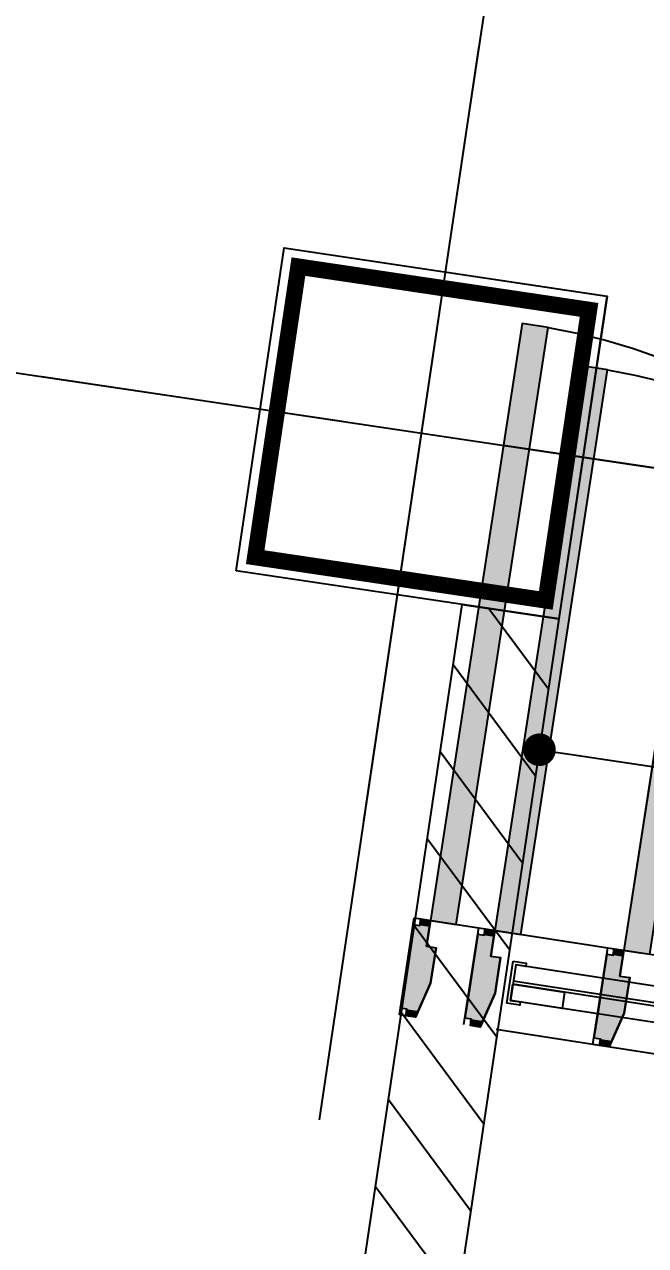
# Model space of a CAD drawing. Header units: millimetres. Extents: x 338 to 506, y 179 to 335.
# Drawn here: x 409.301 to 410.253, y 274.355 to 276.226 of the extents above; entities that cross this region are included whole.
import ezdxf

# ---------------------------------------------------------------- set-up
doc = ezdxf.new("R2010")
doc.units = ezdxf.units.MM
for name, pattern in [('CENTER', [2, 1.25, -0.25, 0.25, -0.25]), ('DASHED2', [0.375, 0.25, -0.125]), ('HIDDEN', [0.375, 0.25, -0.125])]:
    doc.linetypes.add(name, pattern=pattern)
for name, color, linetype in [('A-DOOR', 3, 'Continuous'), ('A-GLAZ', 142, 'Continuous'), ('COLUMNAS', 252, 'Continuous'), ('CUBIERTA', 254, 'Continuous'), ('EJES-COLUMNAS', 3, 'CENTER'), ('EJES_DE_COLUMNA', 255, 'DASHED2'), ('MUROS', 32, 'Continuous'), ('SEÑALIZACIÓN', 41, 'Continuous')]:
    doc.layers.add(name, color=color, linetype=linetype)
doc.styles.add('NOTAS', font='simplex.shx')
doc.styles.get("Standard").update_dxf_attribs({"font": 'ARIALUNI.ttf'})
doc.dimstyles.new('ROMANS', dxfattribs={"dimtxt": 0.1, "dimasz": 0.05, "dimexe": 0.04, "dimexo": 0.5, "dimgap": 0.05, "dimtad": 1, "dimtih": 1, "dimtoh": 1, "dimdec": 4, "dimzin": 5, "dimdsep": 46, "dimtxsty": 'Standard', "dimsah": 1, "dimcen": 0.05, "dimse1": 1, "dimse2": 1, "dimclrd": 7, "dimclre": 7, "dimclrt": 7, "dimadec": 0, "dimazin": 0, "dimtfac": 1, "dimtdec": 4, "dimtix": 1, "dimtmove": 2, "dimatfit": 3, "dimfxl": 1, "dimtolj": 1, "dimarcsym": 0})

# ---------------------------------------------------------------- blocks, each defined once
blk = doc.blocks.new('*X906')
at = {"color": 0}
for p, q in [((94.1686, 89.7577), (94.0186, 89.6077)), ((94.3033, 89.7577), (94.1533, 89.6077)), ((94.438, 89.7577), (94.288, 89.6077)), ((94.5727, 89.7577), (94.4227, 89.6077)), ((94.7074, 89.7577), (94.5574, 89.6077)), ((94.8421, 89.7577), (94.6921, 89.6077)), ((94.9768, 89.7577), (94.8268, 89.6077)), ((95.0699, 89.7161), (94.9615, 89.6077))]:
    blk.add_line(p, q, dxfattribs=at)
blk = doc.blocks.new('*U919')
for p, q in [((0.035, 0.0047), (0.035, 0.7353)), ((0.035, 0.7353), (0.06, 0.7353)), ((0.06, 0.0047), (0.06, 0.7353)), ((0.065, 0.0047), (0.065, 0.7353)), ((0.09, 0.0047), (0.09, 0.7353)), ((0.09, 0.0047), (0.09, 0.7353)), ((0.09, 0.0047), (0.09, 0.7353)), ((0.09, 0.0047), (0.09, 0.7353)), ((0.035, 0.0047), (0.06, 0.0047)), ((0.065, 0.0047), (0.065, 0.0143))]:
    blk.add_line(p, q)
for points in [[(0.095, 0.74), (0.095, 0.72), (0.09, 0.72), (0.09, 0.7353), (0.035, 0.7353), (0.035, 0.72), (0.03, 0.72), (0.03, 0.74)], [(0.035, 0.7353), (0.06, 0.7353), (0.06, 0.655), (0.035, 0.655)], [(0.035, 0.0047), (0.06, 0.0047), (0.06, 0.0806), (0.035, 0.0806)], [(0.095, 0), (0.095, 0.02), (0.09, 0.02), (0.09, 0.0047), (0.035, 0.0047), (0.035, 0.02), (0.03, 0.02), (0.03, 0)]]:
    blk.add_lwpolyline(points, close=True)
blk = doc.blocks.new('*U1300')
at = {"color": 7, "linetype": 'Continuous'}
for p, q in [((1.575, -0.01), (1.575, 0)), ((1.59, 0), (1.59, -0.01)), ((1.575, -0.04), (1.575, -0.01)), ((1.6, -0.01), (1.6, -0.04)), ((1.56, -0.095), (1.56, -0.04)), ((1.6, -0.04), (1.6, -0.095)), ((1.5723, -0.14), (1.56, -0.095)), ((1.6, -0.095), (1.6, -0.14)), ((1.575, -0.15), (1.5723, -0.14)), ((1.59, -0.14), (1.59, -0.15))]:
    blk.add_line(p, q, dxfattribs=at)
at = {"color": 7, "linetype": 'Continuous', "extrusion": (0, 0, -1)}
for points in [[(-1.575, 0), (-1.59, -0.01), (-1.575, -0.01)], [(-1.575, 0), (-1.59, 0), (-1.59, -0.01)], [(-1.575, -0.01), (-1.6, -0.04), (-1.575, -0.04)], [(-1.575, -0.01), (-1.6, -0.01), (-1.6, -0.04)], [(-1.56, -0.04), (-1.6, -0.095), (-1.56, -0.095)], [(-1.56, -0.04), (-1.6, -0.04), (-1.6, -0.095)], [(-1.56, -0.095), (-1.6, -0.14), (-1.5723, -0.14)], [(-1.56, -0.095), (-1.6, -0.095), (-1.6, -0.14)], [(-1.5723, -0.14), (-1.59, -0.15), (-1.575, -0.15)], [(-1.5723, -0.14), (-1.59, -0.14), (-1.59, -0.15)]]:
    blk.add_solid(points, dxfattribs=at)
blk = doc.blocks.new('*U1301')
at = {"color": 7, "linetype": 'Continuous'}
for p, q in [((1.575, -0.01), (1.575, 0)), ((1.59, 0), (1.59, -0.01)), ((1.575, -0.04), (1.575, -0.01)), ((1.6, -0.01), (1.6, -0.04)), ((1.56, -0.095), (1.56, -0.04)), ((1.6, -0.04), (1.6, -0.095)), ((1.5723, -0.14), (1.56, -0.095)), ((1.6, -0.095), (1.6, -0.14)), ((1.575, -0.15), (1.5723, -0.14)), ((1.59, -0.14), (1.59, -0.15))]:
    blk.add_line(p, q, dxfattribs=at)
at = {"color": 7, "linetype": 'Continuous', "extrusion": (0, 0, -1)}
for points in [[(-1.575, 0), (-1.59, -0.01), (-1.575, -0.01)], [(-1.575, 0), (-1.59, 0), (-1.59, -0.01)], [(-1.575, -0.01), (-1.6, -0.04), (-1.575, -0.04)], [(-1.575, -0.01), (-1.6, -0.01), (-1.6, -0.04)], [(-1.56, -0.04), (-1.6, -0.095), (-1.56, -0.095)], [(-1.56, -0.04), (-1.6, -0.04), (-1.6, -0.095)], [(-1.56, -0.095), (-1.6, -0.14), (-1.5723, -0.14)], [(-1.56, -0.095), (-1.6, -0.095), (-1.6, -0.14)], [(-1.5723, -0.14), (-1.59, -0.15), (-1.575, -0.15)], [(-1.5723, -0.14), (-1.59, -0.14), (-1.59, -0.15)]]:
    blk.add_solid(points, dxfattribs=at)
blk = doc.blocks.new('*U1305')
at = {"color": 7, "linetype": 'Continuous'}
for p, q in [((1.535, 0), (1.535, 0.775)), ((1.575, 0.775), (1.575, 0))]:
    blk.add_line(p, q, dxfattribs=at)
at = {"color": 7, "linetype": 'Continuous', "extrusion": (0, 0, -1)}
for points in [[(-1.535, 0.775), (-1.575, 0), (-1.535, 0)], [(-1.535, 0.775), (-1.575, 0.775), (-1.575, 0)]]:
    blk.add_solid(points, dxfattribs=at)
blk = doc.blocks.new('*U1306')
at = {"color": 7, "linetype": 'Continuous'}
for p, q in [((1.875, -0.01), (1.875, 0)), ((1.89, 0), (1.89, -0.01)), ((1.875, -0.04), (1.875, -0.01)), ((1.9, -0.01), (1.9, -0.04)), ((1.86, -0.095), (1.86, -0.04)), ((1.9, -0.04), (1.9, -0.095)), ((1.8723, -0.14), (1.86, -0.095)), ((1.9, -0.095), (1.9, -0.14)), ((1.875, -0.15), (1.8723, -0.14)), ((1.89, -0.14), (1.89, -0.15))]:
    blk.add_line(p, q, dxfattribs=at)
at = {"color": 7, "linetype": 'Continuous', "extrusion": (0, 0, -1)}
for points in [[(-1.875, 0), (-1.89, -0.01), (-1.875, -0.01)], [(-1.875, 0), (-1.89, 0), (-1.89, -0.01)], [(-1.875, -0.01), (-1.9, -0.04), (-1.875, -0.04)], [(-1.875, -0.01), (-1.9, -0.01), (-1.9, -0.04)], [(-1.86, -0.04), (-1.9, -0.095), (-1.86, -0.095)], [(-1.86, -0.04), (-1.9, -0.04), (-1.9, -0.095)], [(-1.86, -0.095), (-1.9, -0.14), (-1.8723, -0.14)], [(-1.86, -0.095), (-1.9, -0.095), (-1.9, -0.14)], [(-1.8723, -0.14), (-1.89, -0.15), (-1.875, -0.15)], [(-1.8723, -0.14), (-1.89, -0.14), (-1.89, -0.15)]]:
    blk.add_solid(points, dxfattribs=at)
blk = doc.blocks.new('*U1307')
at = {"color": 7, "linetype": 'Continuous'}
for p, q in [((1.875, -0.01), (1.875, 0)), ((1.89, 0), (1.89, -0.01)), ((1.875, -0.04), (1.875, -0.01)), ((1.9, -0.01), (1.9, -0.04)), ((1.86, -0.095), (1.86, -0.04)), ((1.9, -0.04), (1.9, -0.095)), ((1.8723, -0.14), (1.86, -0.095)), ((1.9, -0.095), (1.9, -0.14)), ((1.875, -0.15), (1.8723, -0.14)), ((1.89, -0.14), (1.89, -0.15))]:
    blk.add_line(p, q, dxfattribs=at)
at = {"color": 7, "linetype": 'Continuous', "extrusion": (0, 0, -1)}
for points in [[(-1.875, 0), (-1.89, -0.01), (-1.875, -0.01)], [(-1.875, 0), (-1.89, 0), (-1.89, -0.01)], [(-1.875, -0.01), (-1.9, -0.04), (-1.875, -0.04)], [(-1.875, -0.01), (-1.9, -0.01), (-1.9, -0.04)], [(-1.86, -0.04), (-1.9, -0.095), (-1.86, -0.095)], [(-1.86, -0.04), (-1.9, -0.04), (-1.9, -0.095)], [(-1.86, -0.095), (-1.9, -0.14), (-1.8723, -0.14)], [(-1.86, -0.095), (-1.9, -0.095), (-1.9, -0.14)], [(-1.8723, -0.14), (-1.89, -0.15), (-1.875, -0.15)], [(-1.8723, -0.14), (-1.89, -0.14), (-1.89, -0.15)]]:
    blk.add_solid(points, dxfattribs=at)
blk = doc.blocks.new('*U1310')
at = {"color": 7, "linetype": 'Continuous'}
for p, q in [((1.835, 0), (1.835, 0.925)), ((1.875, 0.925), (1.875, 0))]:
    blk.add_line(p, q, dxfattribs=at)
at = {"color": 7, "linetype": 'Continuous', "extrusion": (0, 0, -1)}
for points in [[(-1.835, 0.925), (-1.875, 0), (-1.835, 0)], [(-1.835, 0.925), (-1.875, 0.925), (-1.875, 0)]]:
    blk.add_solid(points, dxfattribs=at)
blk = doc.blocks.new('*U1326')
at = {"color": 7, "linetype": 'Continuous'}
for p, q in [((1.775, -0.01), (1.775, 0)), ((1.79, 0), (1.79, -0.01)), ((1.775, -0.04), (1.775, -0.01)), ((1.8, -0.01), (1.8, -0.04)), ((1.76, -0.095), (1.76, -0.04)), ((1.8, -0.04), (1.8, -0.095)), ((1.7723, -0.14), (1.76, -0.095)), ((1.8, -0.095), (1.8, -0.14)), ((1.775, -0.15), (1.7723, -0.14)), ((1.79, -0.14), (1.79, -0.15))]:
    blk.add_line(p, q, dxfattribs=at)
at = {"color": 7, "linetype": 'Continuous', "extrusion": (0, 0, -1)}
for points in [[(-1.775, 0), (-1.79, -0.01), (-1.775, -0.01)], [(-1.775, 0), (-1.79, 0), (-1.79, -0.01)], [(-1.775, -0.01), (-1.8, -0.04), (-1.775, -0.04)], [(-1.775, -0.01), (-1.8, -0.01), (-1.8, -0.04)], [(-1.76, -0.04), (-1.8, -0.095), (-1.76, -0.095)], [(-1.76, -0.04), (-1.8, -0.04), (-1.8, -0.095)], [(-1.76, -0.095), (-1.8, -0.14), (-1.7723, -0.14)], [(-1.76, -0.095), (-1.8, -0.095), (-1.8, -0.14)], [(-1.7723, -0.14), (-1.79, -0.15), (-1.775, -0.15)], [(-1.7723, -0.14), (-1.79, -0.14), (-1.79, -0.15)]]:
    blk.add_solid(points, dxfattribs=at)
blk = doc.blocks.new('*U1327')
at = {"color": 7, "linetype": 'Continuous'}
for p, q in [((1.775, -0.01), (1.775, 0)), ((1.79, 0), (1.79, -0.01)), ((1.775, -0.04), (1.775, -0.01)), ((1.8, -0.01), (1.8, -0.04)), ((1.76, -0.095), (1.76, -0.04)), ((1.8, -0.04), (1.8, -0.095)), ((1.7723, -0.14), (1.76, -0.095)), ((1.8, -0.095), (1.8, -0.14)), ((1.775, -0.15), (1.7723, -0.14)), ((1.79, -0.14), (1.79, -0.15))]:
    blk.add_line(p, q, dxfattribs=at)
at = {"color": 7, "linetype": 'Continuous', "extrusion": (0, 0, -1)}
for points in [[(-1.775, 0), (-1.79, -0.01), (-1.775, -0.01)], [(-1.775, 0), (-1.79, 0), (-1.79, -0.01)], [(-1.775, -0.01), (-1.8, -0.04), (-1.775, -0.04)], [(-1.775, -0.01), (-1.8, -0.01), (-1.8, -0.04)], [(-1.76, -0.04), (-1.8, -0.095), (-1.76, -0.095)], [(-1.76, -0.04), (-1.8, -0.04), (-1.8, -0.095)], [(-1.76, -0.095), (-1.8, -0.14), (-1.7723, -0.14)], [(-1.76, -0.095), (-1.8, -0.095), (-1.8, -0.14)], [(-1.7723, -0.14), (-1.79, -0.15), (-1.775, -0.15)], [(-1.7723, -0.14), (-1.79, -0.14), (-1.79, -0.15)]]:
    blk.add_solid(points, dxfattribs=at)
blk = doc.blocks.new('*U1330')
at = {"color": 7, "linetype": 'Continuous'}
for p, q in [((1.735, 0), (1.735, 0.875)), ((1.775, 0.875), (1.775, 0))]:
    blk.add_line(p, q, dxfattribs=at)
at = {"color": 7, "linetype": 'Continuous', "extrusion": (0, 0, -1)}
for points in [[(-1.735, 0.875), (-1.775, 0), (-1.735, 0)], [(-1.735, 0.875), (-1.775, 0.875), (-1.775, 0)]]:
    blk.add_solid(points, dxfattribs=at)
blk = doc.blocks.new('*U920')
for points in [[(1.835, 0), (1.835, 0.925), (1.875, 0.925), (1.875, 0)], [(1.735, 0), (1.735, 0.875), (1.775, 0.875), (1.775, 0)], [(1.535, 0), (1.535, 0.775), (1.575, 0.775), (1.575, 0)], [(1.6, -0.01), (1.59, -0.01), (1.59, 0), (1.575, 0), (1.575, -0.04), (1.56, -0.04), (1.56, -0.095), (1.575, -0.15), (1.59, -0.15), (1.59, -0.14), (1.6, -0.14)], [(1.6, -0.01), (1.59, -0.01), (1.59, 0), (1.575, 0), (1.575, -0.04), (1.56, -0.04), (1.56, -0.095), (1.575, -0.15), (1.59, -0.15), (1.59, -0.14), (1.6, -0.14)], [(1.8, -0.01), (1.79, -0.01), (1.79, 0), (1.775, 0), (1.775, -0.04), (1.76, -0.04), (1.76, -0.095), (1.775, -0.15), (1.79, -0.15), (1.79, -0.14), (1.8, -0.14)], [(1.8, -0.01), (1.79, -0.01), (1.79, 0), (1.775, 0), (1.775, -0.04), (1.76, -0.04), (1.76, -0.095), (1.775, -0.15), (1.79, -0.15), (1.79, -0.14), (1.8, -0.14)], [(1.9, -0.01), (1.89, -0.01), (1.89, 0), (1.875, 0), (1.875, -0.04), (1.86, -0.04), (1.86, -0.095), (1.875, -0.15), (1.89, -0.15), (1.89, -0.14), (1.9, -0.14)], [(1.9, -0.01), (1.89, -0.01), (1.89, 0), (1.875, 0), (1.875, -0.04), (1.86, -0.04), (1.86, -0.095), (1.875, -0.15), (1.89, -0.15), (1.89, -0.14), (1.9, -0.14)]]:
    blk.add_lwpolyline(points, close=True)
at = {"color": 251, "linetype": 'HIDDEN'}
for points in [[(0, -0.15), (1.6, -0.15), (1.6, 0), (0, 0)], [(0, -0.15), (1.9, -0.15), (1.9, 0), (0, 0)], [(0, -0.15), (1.8, -0.15), (1.8, 0), (0, 0)]]:
    blk.add_lwpolyline(points, close=True, dxfattribs=at)
for centre, radius, start, end in [((1.845, 0.0296), 0.8955, 90.6398, 181.8922), ((1.745, 0.0295), 0.8455, 90.6777, 182.0024)]:
    blk.add_arc(centre, radius, start, end, dxfattribs=at)
at = {"color": 7, "linetype": 'Continuous'}
for name in ['*U1310', '*U1330', '*U1305', '*U1300', '*U1301', '*U1326', '*U1327', '*U1306', '*U1307']:
    blk.add_blockref(name, (0, 0), dxfattribs=at)
blk = doc.blocks.new('_DOT')
at = {"color": 0, "linetype": 'ByBlock'}
blk.add_line((-0.5, 0), (-1, 0), dxfattribs=at)
at = {"color": 0, "linetype": 'ByBlock', "const_width": 0.5}
blk.add_lwpolyline([(-0.25, 0, 1), (0.25, 0, 1)], format="xyb", close=True, dxfattribs=at)
blk = doc.blocks.new('*U815')
at = {"layer": 'SEÑALIZACIÓN', "color": 7, "style": 'NOTAS'}
blk.add_text('1,75', height=0.1, dxfattribs=at).set_placement((2987.4903, 1973.648))
blk = doc.blocks.new('*D814')
at = {"layer": 'DEFPOINTS', "color": 0, "transparency": 16777216}
for p in [(2987.5841, 1974.5623), (2987.5841, 1972.8148), (2987.6331, 1972.8148)]:
    blk.add_point(p, dxfattribs=at)
at = {"layer": 'SEÑALIZACIÓN', "color": 7, "transparency": 16777216}
for p, q in [((2987.6331, 1974.5123), (2987.6331, 1973.798)), ((2987.6331, 1972.8648), (2987.6331, 1973.579))]:
    blk.add_line(p, q, dxfattribs=at)
at = {"transparency": 16777216}
blk.add_blockref('*U815', (0, 0), dxfattribs=at)
at = {"layer": 'SEÑALIZACIÓN', "color": 7, "transparency": 16777216, "xscale": 0.05, "yscale": 0.05, "zscale": 0.05}
for p, rotation in [((2987.6331, 1974.5623), 90), ((2987.6331, 1972.8148), 270)]:
    blk.add_blockref('_DOT', p, dxfattribs=dict(at, rotation=rotation))
blk = doc.blocks.new('COLUMNAS_V3_B9')
at = {"layer": 'COLUMNAS', "color": 6}
blk.add_lwpolyline([(3064.6997, 1959.8115), (3065.1997, 1959.8115), (3065.1997, 1959.3115), (3064.6997, 1959.3115), (3064.6997, 1959.8115)], dxfattribs=at)
at = {"layer": 'COLUMNAS', "color": 6, "const_width": 0.025}
blk.add_lwpolyline([(3065.1747, 1959.3356), (3064.7247, 1959.3356), (3064.7247, 1959.7857), (3065.1747, 1959.7857)], close=True, dxfattribs=at)
blk = doc.blocks.new('EJES_ESTRUCTURALES')
at = {"layer": 'EJES_DE_COLUMNA', "color": 9, "linetype": 'CENTER'}
for p, q in [((726.54081, 131.2663), (726.54081, 199.7363)), ((661.47768, 185.14297), (759.37077, 185.14297))]:
    blk.add_line(p, q, dxfattribs=at)
blk = doc.blocks.new('COLUMNAS')
at = {"layer": 'COLUMNAS', "color": 6}
blk.add_lwpolyline([(-584.4662, 209.226), (-584.9662, 209.226), (-584.9662, 208.726), (-584.4662, 208.726), (-584.4662, 209.226)], dxfattribs=at)
at = {"layer": 'COLUMNAS', "color": 6, "const_width": 0.025}
blk.add_lwpolyline([(-584.9412, 208.7501), (-584.4912, 208.7501), (-584.4912, 209.2001), (-584.9412, 209.2001)], close=True, dxfattribs=at)
at = {"layer": 'EJES-COLUMNAS'}
for p, q in [((-584.7162, 208.3638), (-584.7162, 209.5638)), ((-584.7162, 208.3638), (-584.7162, 209.5638)), ((-584.1162, 208.976), (-585.3162, 208.976))]:
    blk.add_line(p, q, dxfattribs=at)
blk = doc.blocks.new('A$C7152A42C')
at = {"layer": 'MUROS'}
blk.add_lwpolyline([(95.06986, 89.60772), (88.05626, 89.60772), (88.05626, 89.75772), (88.45755, 89.75772), (88.45755, 89.75772), (88.60677, 89.75772), (88.60677, 89.75772), (88.80131, 89.75772), (88.80131, 89.75772), (95.06986, 89.75772), (95.06987, 89.60772)], dxfattribs=at)
at = {"color": 18}
blk.add_blockref('COLUMNAS_V3_B9', (-2969.6298, -1869.70381), dxfattribs=at)
at = {"layer": 'A-DOOR', "extrusion": (-2.33163e-06, -0.000958086, 1), "xscale": -1, "rotation": 269.7211295570403}
blk.add_blockref('*U920', (94.57486, 87.85945, -0.0844), dxfattribs=at)
at = {"layer": 'A-GLAZ', "extrusion": (-2.33163e-06, -0.000958086, 1), "rotation": 359.7211279969163}
blk.add_blockref('*U919', (94.44223, 88.86011, -0.0844), dxfattribs=at)
at = {"layer": 'CUBIERTA', "xscale": -1}
blk.add_blockref('COLUMNAS', (-489.39632, -119.11823), dxfattribs=at)
at = {"layer": 'EJES_DE_COLUMNA'}
blk.add_blockref('EJES_ESTRUCTURALES', (-631.22088, -95.28525), dxfattribs=at)
at = {"layer": 'MUROS', "linetype": 'Continuous'}
blk.add_blockref('*X906', (0, 0), dxfattribs=at)
at = {"layer": 'SEÑALIZACIÓN'}
dim = blk.add_linear_dim(base=(94.86723, 87.86022), p1=(94.81823, 89.60772), p2=(94.81823, 87.86022), angle=90, dimstyle='ROMANS', dxfattribs=at)
dim.commit()
dim.dimension.update_dxf_attribs({"geometry": '*D814', "text_midpoint": (94.86723, 88.73397), "insert": (-2892.7659, -1884.95455)})

msp = doc.modelspace()

# ---------------------------------------------------------------- block references
at = {"layer": 'MUROS', "color": 32, "rotation": 81.53046525965426}
msp.add_blockref('A$C7152A42C', (484.7482, 168.0844), dxfattribs=at)

doc.saveas('drawing.dxf')
